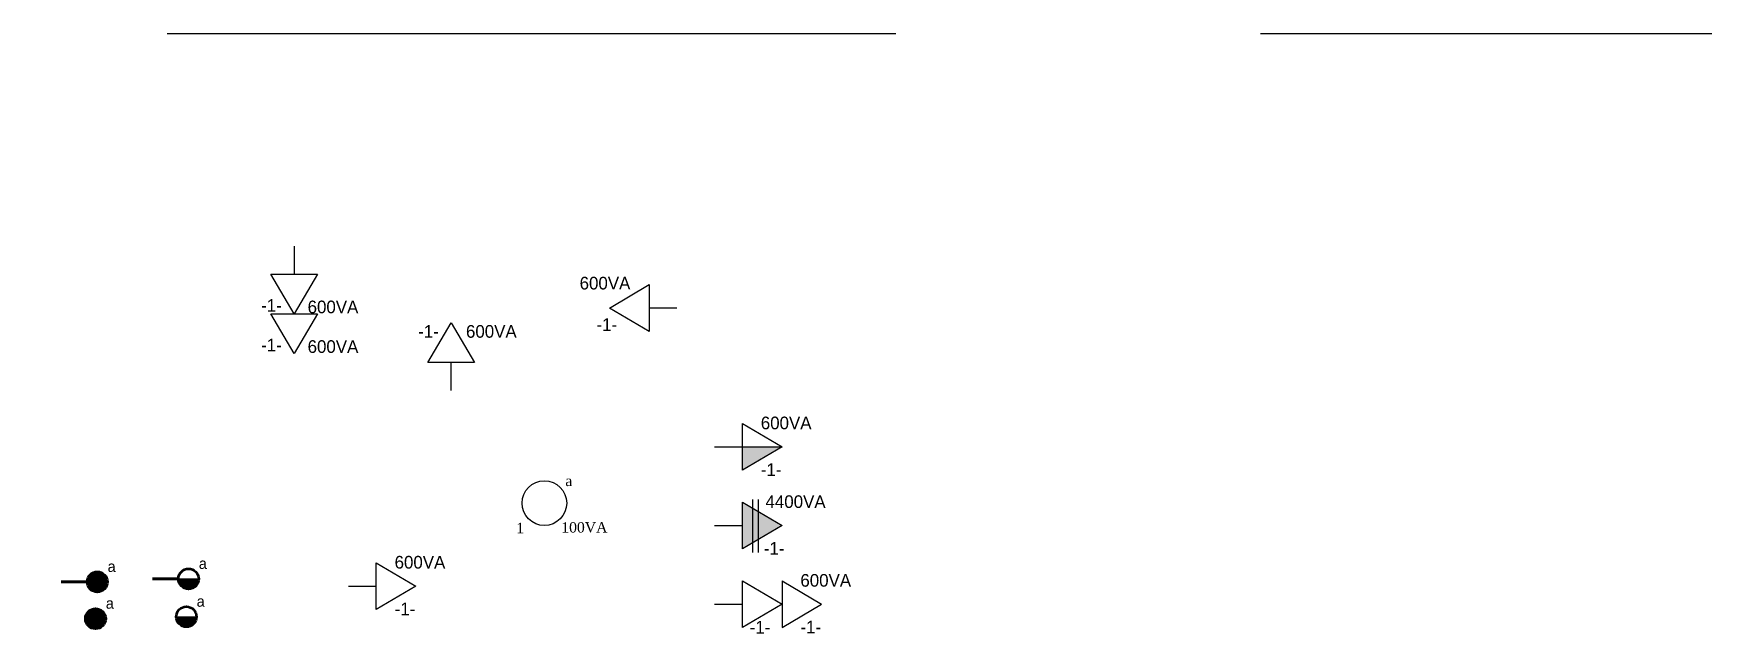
# Model space of a CAD drawing. Extents: x -109 to 1815, y -14679 to 345.
# Drawn here: x 40.78 to 47.65, y -5.53 to -3.06 of the extents above; entities that cross this region are included whole.
import ezdxf

# ---------------------------------------------------------------- set-up
doc = ezdxf.new("R2010")
doc.units = 0
doc.header["$MEASUREMENT"] = 0
doc.linetypes.add('HIDDEN', pattern=[0.375, 0.25, -0.125])
doc.linetypes.add('HIDDEN2', pattern=[4.7625, 3.175, -1.5875])
doc.layers.get('0').update_dxf_attribs({"linetype": 'CONTINUOUS'})
for name, color, linetype in [('FIACAO', 1, 'CONTINUOUS'), ('PONTO_DE_LUZ', 1, 'CONTINUOUS'), ('PROJCASA', 3, 'HIDDEN'), ('TOMADAS', 1, 'CONTINUOUS')]:
    doc.layers.add(name, color=color, linetype=linetype)
doc.layers.add('Interruptores', color=7, linetype='CONTINUOUS', lineweight=50)

# ---------------------------------------------------------------- blocks, each defined once
blk = doc.blocks.new('TB-230')
blk.add_hatch(color=256).paths.add_polyline_path([(0.1433, 0.1202), (0.1433, -0.1202), (0.3473, 0)])
for p, q in [((0.1433, -0.1202), (0.1433, 0.1202)), ((0.1433, 0.1202), (0.3473, 0)), ((0, 0), (0.1433, 0)), ((0.3473, 0), (0.1433, -0.1202))]:
    blk.add_line(p, q)
blk = doc.blocks.new('TB-30')
for p, q in [((0.1433, 0.1202), (0.3473, 0)), ((0.1433, -0.1202), (0.1433, 0.1202)), ((0, 0), (0.1433, 0)), ((0.3473, 0), (0.1433, -0.1202))]:
    blk.add_line(p, q)

msp = doc.modelspace()

# ---------------------------------------------------------------- hatches: boundary and pattern name
at = {"layer": 'FIACAO'}
h = msp.add_hatch(color=256, dxfattribs=at)
h.dxf.hatch_style = 1
h.paths.add_polyline_path([(40.9974, -5.3129, 1), (41.081, -5.3129, 1)])
h = msp.add_hatch(color=256, dxfattribs=at)
h.dxf.hatch_style = 1
h.paths.add_polyline_path([(41.4565, -5.3005), (41.3729, -5.3005, 1)])
h = msp.add_hatch(color=256, dxfattribs=at)
h.dxf.hatch_style = 1
h.paths.add_polyline_path([(40.99, -5.4642, 1), (41.0737, -5.4642, 1)])
h = msp.add_hatch(color=256, dxfattribs=at)
h.dxf.hatch_style = 1
h.paths.add_polyline_path([(41.4476, -5.4562), (41.364, -5.4562, 1)])
at = {"layer": 'TOMADAS'}
msp.add_hatch(color=256, dxfattribs=at).paths.add_polyline_path([(43.6947, -4.7575), (43.6947, -4.8535), (43.8576, -4.7575)])

# ---------------------------------------------------------------- linework, layer by layer
at = {"layer": 'FIACAO'}
for p, q in [((41.3729, -5.3005), (41.4565, -5.3005)), ((41.364, -5.4562), (41.4476, -5.4562))]:
    msp.add_line(p, q, dxfattribs=at)
at = {"layer": 'Interruptores', "color": 1, "flags": 128}
for points in [[(40.8908, -5.3129), (40.9974, -5.3129)], [(41.2663, -5.3005), (41.3729, -5.3005)]]:
    msp.add_lwpolyline(points, close=True, dxfattribs=at)
at = {"layer": 'Interruptores', "color": 1}
for centre in [(41.0392, -5.3129), (41.4147, -5.3005), (41.0319, -5.4642), (41.4058, -5.4562)]:
    msp.add_circle(centre, 0.0418, dxfattribs=at)
at = {"layer": 'PONTO_DE_LUZ'}
msp.add_circle((42.8794, -4.989), 0.0918, dxfattribs=at)
at = {"layer": 'PROJCASA', "ltscale": 12}
msp.add_line((36.8262, -3.0577), (52.1262, -3.0577), dxfattribs=at)
at = {"layer": 'TOMADAS'}
for p, q in [((41.8496, -3.9328), (41.8496, -4.0473)), ((41.8496, -4.2102), (41.7536, -4.0473)), ((41.7536, -4.0473), (41.9456, -4.0473)), ((41.9456, -4.0473), (41.8496, -4.2102)), ((43.1476, -4.1867), (43.3105, -4.0907)), ((43.3105, -4.0907), (43.3105, -4.2827)), ((43.3105, -4.2827), (43.1476, -4.1867)), ((43.425, -4.1867), (43.3105, -4.1867)), ((41.8496, -4.3731), (41.7536, -4.2102)), ((41.7536, -4.2102), (41.9456, -4.2102)), ((41.9456, -4.2102), (41.8496, -4.3731)), ((42.3997, -4.4113), (42.4957, -4.2483)), ((42.4957, -4.2483), (42.5916, -4.4113)), ((42.5916, -4.4113), (42.3997, -4.4113)), ((42.4957, -4.5257), (42.4957, -4.4113)), ((43.6947, -4.6615), (43.8576, -4.7575)), ((43.6947, -4.8535), (43.6947, -4.6615)), ((43.5802, -4.7575), (43.8576, -4.7575)), ((43.8576, -4.7575), (43.6947, -4.8535)), ((43.7357, -4.9734), (43.7357, -5.1918)), ((43.7599, -4.9734), (43.7599, -5.1918)), ((42.1873, -5.2342), (42.3503, -5.3302)), ((42.1873, -5.4262), (42.1873, -5.2342)), ((42.0729, -5.3302), (42.1873, -5.3302)), ((42.3503, -5.3302), (42.1873, -5.4262)), ((43.8576, -5.3087), (43.8576, -5.5007)), ((43.8576, -5.3087), (44.0205, -5.4047)), ((43.8576, -5.5007), (44.0205, -5.4047))]:
    msp.add_line(p, q, dxfattribs=at)

# ---------------------------------------------------------------- block references
for name, p, xscale, yscale, zscale in [('TB-230', (43.5802, -5.0811), 0.7986656690220322, 0.7986656690220322, 0.7986656690220322), ('TB-30', (43.5802, -5.4047), 0.7986701224985354, 0.7986701224985354, 0.7986701224985354)]:
    msp.add_blockref(name, p, dxfattribs=dict(at, xscale=xscale, yscale=yscale, zscale=zscale))

# ---------------------------------------------------------------- texts
at = {"layer": 'Interruptores', "color": 1, "linetype": 'HIDDEN2'}
for p in [(41.4571, -5.2594), (41.0816, -5.2717), (41.0743, -5.4231), (41.4482, -5.415)]:
    msp.add_text('a', height=0.0446, dxfattribs=at).set_placement(p)
at = {"layer": 'PONTO_DE_LUZ'}
for s, insert, char_height, width, attachment_point in [('{\\fTimes New Roman|b0|i0|c0|p18;a}', (42.9653, -4.8756), 0.043219, 0.081033, 1), ('{\\fTimes New Roman|b0|i0|c0|p18;1}', (42.7797, -5.0911), 0.043219, 0.092714, 5), ('{\\fTimes New Roman|b0|i0|c0|p18;100VA}', (42.9489, -5.0672), 0.042708, 0.147066, 1)]:
    msp.add_mtext(s, dxfattribs=dict(at, insert=insert, char_height=char_height, width=width, attachment_point=attachment_point))
at = {"layer": 'TOMADAS', "linetype": 'HIDDEN2'}
for s, p in [('600VA', (43.0244, -4.1104)), ('-1-', (41.7133, -4.202)), ('600VA', (41.9048, -4.2083)), ('-1-', (42.36, -4.309)), ('600VA', (42.5566, -4.3089)), ('-1-', (43.0939, -4.2808)), ('-1-', (41.7133, -4.3649)), ('600VA', (41.9048, -4.3712)), ('600VA', (42.2628, -5.258)), ('-1-', (42.263, -5.45))]:
    msp.add_text(s, height=0.05201, dxfattribs=at).set_placement(p)
at = {"layer": 'TOMADAS'}
for s, p in [('600VA', (43.7701, -4.6853)), ('-1-', (43.7703, -4.8773)), (' 4400VA', (43.7701, -5.0089)), ('-1-', (43.7825, -5.2009)), ('600VA', (43.933, -5.3325)), ('-1-', (43.7242, -5.5253)), ('-1-', (43.9332, -5.5245))]:
    msp.add_text(s, height=0.05201, dxfattribs=at).set_placement(p)

doc.saveas('drawing.dxf')
